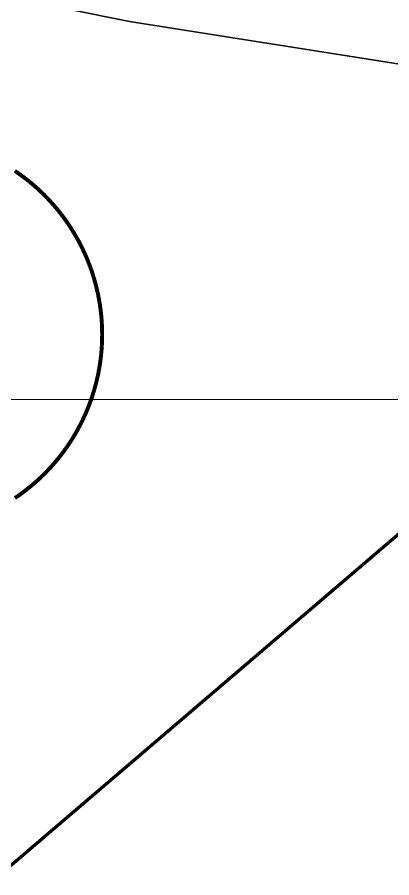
# Model space of a CAD drawing. Header units: millimetres. Extents: x 37412591 to 74834139, y 4258245 to 8527567.
# Drawn here: x 37413553.56 to 37413570.72, y 4261478.1 to 4261517.5 of the extents above; entities that cross this region are included whole.
import ezdxf

# ---------------------------------------------------------------- set-up
doc = ezdxf.new("R2010")
doc.units = ezdxf.units.MM
doc.layers.add('TREE_LAYER', color=7, linetype='Continuous')
doc.layers.add('井田边界', color=7, linetype='Continuous')
doc.layers.add('明长城', color=255, linetype='Continuous', lineweight=0)
doc.styles.get("Standard").update_dxf_attribs({"font": 'simfang.ttf', "width": 0.6667})
doc.linetypes.add('442', pattern='A,5,[175,AAA.SHX,S=1,R=90,X=0,Y=0],5', length=10)
doc.linetypes.add('井田境界', pattern='A,10,-4,["+",Standard,S=4,R=0,X=-2,Y=-2],-4,10', length=28)

# ---------------------------------------------------------------- blocks, each defined once
blk = doc.blocks.new('SUB_BLK_19')
at = {"color": 0, "const_width": 0.01}
for points in [[(0.5034, -0.002), (0.5034, -0.0027), (0.5034, -0.0024), (0.5034, -0.0014), (0.5034, 0), (0.5034, 0.0015), (0.5033, 0.0029), (0.5033, 0.0041), (0.5033, 0.0054), (0.5033, 0.0066), (0.5033, 0.0079), (0.5032, 0.0091), (0.5032, 0.0104), (0.5032, 0.0116), (0.5031, 0.0129), (0.5031, 0.0141), (0.5031, 0.0154), (0.503, 0.0166), (0.503, 0.0179), (0.5029, 0.0191), (0.5029, 0.0204), (0.5028, 0.0216), (0.5027, 0.0229), (0.5027, 0.0241), (0.5026, 0.0254), (0.5025, 0.0266), (0.5025, 0.0278), (0.5024, 0.0291), (0.5023, 0.0303), (0.5022, 0.0316), (0.5021, 0.0328), (0.5021, 0.0341), (0.502, 0.0353), (0.5019, 0.0366), (0.5018, 0.0378), (0.5017, 0.0391), (0.5016, 0.0403), (0.5015, 0.0415), (0.5014, 0.0428), (0.5012, 0.044), (0.5011, 0.0453), (0.501, 0.0465), (0.5009, 0.0478), (0.5008, 0.049), (0.5006, 0.0503), (0.5005, 0.0515), (0.5004, 0.0527), (0.5002, 0.054), (0.5001, 0.0552), (0.4999, 0.0565), (0.4998, 0.0577), (0.4996, 0.0589), (0.4995, 0.0602), (0.4993, 0.0614), (0.4992, 0.0627), (0.499, 0.0639), (0.4988, 0.0651), (0.4987, 0.0664), (0.4985, 0.0676), (0.4983, 0.0688), (0.4981, 0.0701), (0.498, 0.0713), (0.4978, 0.0725), (0.4976, 0.0738), (0.4974, 0.075), (0.4972, 0.0763), (0.497, 0.0775), (0.4968, 0.0787), (0.4966, 0.0799), (0.4964, 0.0812), (0.4962, 0.0824), (0.496, 0.0836), (0.4958, 0.0849), (0.4955, 0.0861), (0.4953, 0.0873), (0.4951, 0.0886), (0.4949, 0.0898), (0.4946, 0.091), (0.4944, 0.0922), (0.4942, 0.0935), (0.4939, 0.0947), (0.4937, 0.0959), (0.4934, 0.0971), (0.4932, 0.0984), (0.4929, 0.0996), (0.4927, 0.1008), (0.4924, 0.102), (0.4922, 0.1033), (0.4919, 0.1045), (0.4916, 0.1057), (0.4914, 0.1069), (0.4911, 0.1081), (0.4908, 0.1094), (0.4905, 0.1106), (0.4902, 0.1118), (0.49, 0.113), (0.4897, 0.1142), (0.4894, 0.1154), (0.4891, 0.1166), (0.4888, 0.1179), (0.4885, 0.1191), (0.4882, 0.1203), (0.4879, 0.1215), (0.4876, 0.1227), (0.4873, 0.1239), (0.4869, 0.1251), (0.4866, 0.1263), (0.4863, 0.1275), (0.486, 0.1287), (0.4856, 0.1299), (0.4853, 0.1312), (0.485, 0.1324), (0.4846, 0.1336), (0.4843, 0.1348), (0.484, 0.136), (0.4836, 0.1372), (0.4833, 0.1384), (0.4829, 0.1396), (0.4826, 0.1408), (0.4822, 0.142), (0.4818, 0.1431), (0.4815, 0.1443), (0.4811, 0.1455), (0.4807, 0.1467), (0.4804, 0.1479), (0.48, 0.1491), (0.4796, 0.1503), (0.4792, 0.1515), (0.4789, 0.1527), (0.4785, 0.1539), (0.4781, 0.1551), (0.4777, 0.1562), (0.4773, 0.1574), (0.4769, 0.1586), (0.4765, 0.1598), (0.4761, 0.161), (0.4757, 0.1622), (0.4753, 0.1633), (0.4748, 0.1645), (0.4744, 0.1657), (0.474, 0.1669), (0.4736, 0.168), (0.4732, 0.1692), (0.4727, 0.1704), (0.4723, 0.1716), (0.4719, 0.1727), (0.4714, 0.1739), (0.471, 0.1751), (0.4705, 0.1762), (0.4701, 0.1774), (0.4696, 0.1786), (0.4692, 0.1797), (0.4687, 0.1809), (0.4683, 0.1821), (0.4678, 0.1832), (0.4674, 0.1844), (0.4669, 0.1855), (0.4664, 0.1867), (0.466, 0.1878), (0.4655, 0.189), (0.465, 0.1902), (0.4645, 0.1913), (0.464, 0.1925), (0.4635, 0.1936), (0.4631, 0.1948), (0.4626, 0.1959), (0.4621, 0.1971), (0.4616, 0.1982), (0.4611, 0.1993), (0.4606, 0.2005), (0.4601, 0.2016), (0.4596, 0.2028), (0.459, 0.2039), (0.4585, 0.205), (0.458, 0.2062), (0.4575, 0.2073), (0.457, 0.2085), (0.4564, 0.2096), (0.4559, 0.2107), (0.4554, 0.2118), (0.4548, 0.213), (0.4543, 0.2141), (0.4538, 0.2152), (0.4532, 0.2164), (0.4527, 0.2175), (0.4521, 0.2186), (0.4516, 0.2197), (0.451, 0.2208), (0.4505, 0.222), (0.4499, 0.2231), (0.4493, 0.2242), (0.4488, 0.2253), (0.4482, 0.2264), (0.4476, 0.2275), (0.4471, 0.2286), (0.4465, 0.2297), (0.4459, 0.2308), (0.4453, 0.232), (0.4447, 0.2331), (0.4441, 0.2342), (0.4436, 0.2353), (0.443, 0.2364), (0.4424, 0.2375), (0.4418, 0.2385), (0.4412, 0.2396), (0.4406, 0.2407), (0.44, 0.2418), (0.4393, 0.2429), (0.4387, 0.244), (0.4381, 0.2451), (0.4375, 0.2462), (0.4369, 0.2473), (0.4363, 0.2483), (0.4356, 0.2494), (0.435, 0.2505), (0.4344, 0.2516), (0.4337, 0.2527), (0.4331, 0.2537), (0.4325, 0.2548), (0.4318, 0.2559), (0.4312, 0.2569), (0.4305, 0.258), (0.4299, 0.2591), (0.4292, 0.2601), (0.4286, 0.2612), (0.4279, 0.2623), (0.4273, 0.2633), (0.4266, 0.2644), (0.4259, 0.2654), (0.4253, 0.2665), (0.4246, 0.2676), (0.4239, 0.2686), (0.4232, 0.2697), (0.4226, 0.2707), (0.4219, 0.2718), (0.4212, 0.2728), (0.4205, 0.2738), (0.4198, 0.2749), (0.4191, 0.2759), (0.4184, 0.277), (0.4177, 0.278), (0.417, 0.279), (0.4163, 0.2801), (0.4156, 0.2811), (0.4149, 0.2821), (0.4142, 0.2832), (0.4135, 0.2842), (0.4128, 0.2852), (0.4121, 0.2862), (0.4113, 0.2872), (0.4106, 0.2883), (0.4099, 0.2893), (0.4092, 0.2903), (0.4084, 0.2913), (0.4077, 0.2923), (0.407, 0.2933), (0.4062, 0.2943), (0.4055, 0.2953), (0.4047, 0.2963), (0.404, 0.2973), (0.4033, 0.2983), (0.4025, 0.2993), (0.4018, 0.3003), (0.401, 0.3013), (0.4002, 0.3023), (0.3995, 0.3033), (0.3987, 0.3043), (0.398, 0.3053), (0.3972, 0.3063), (0.3964, 0.3073), (0.3956, 0.3082), (0.3949, 0.3092), (0.3941, 0.3102), (0.3933, 0.3112), (0.3925, 0.3122), (0.3917, 0.3131), (0.391, 0.3141), (0.3902, 0.3151), (0.3894, 0.316), (0.3886, 0.317), (0.3878, 0.318), (0.387, 0.3189), (0.3862, 0.3199), (0.3854, 0.3208), (0.3846, 0.3218), (0.3838, 0.3227), (0.3829, 0.3237), (0.3821, 0.3246), (0.3813, 0.3256), (0.3805, 0.3265), (0.3797, 0.3275), (0.3789, 0.3284), (0.378, 0.3293), (0.3772, 0.3303), (0.3764, 0.3312), (0.3755, 0.3321), (0.3747, 0.3331), (0.3739, 0.334), (0.373, 0.3349), (0.3722, 0.3358), (0.3713, 0.3368), (0.3705, 0.3377), (0.3697, 0.3386), (0.3688, 0.3395), (0.368, 0.3404), (0.3671, 0.3413), (0.3662, 0.3422), (0.3654, 0.3431), (0.3645, 0.3441), (0.3637, 0.345), (0.3628, 0.3459), (0.3619, 0.3468), (0.361, 0.3476), (0.3602, 0.3485), (0.3593, 0.3494), (0.3584, 0.3503), (0.3575, 0.3512), (0.3567, 0.3521), (0.3558, 0.353), (0.3549, 0.3539), (0.354, 0.3547), (0.3531, 0.3556), (0.3522, 0.3565), (0.3513, 0.3573), (0.3504, 0.3582), (0.3495, 0.3591), (0.3486, 0.3599), (0.3477, 0.3608), (0.3468, 0.3617), (0.3459, 0.3625), (0.345, 0.3634), (0.3441, 0.3642), (0.3432, 0.3651), (0.3422, 0.3659), (0.3413, 0.3668), (0.3404, 0.3676), (0.3395, 0.3685), (0.3386, 0.3693), (0.3376, 0.3701), (0.3367, 0.371), (0.3358, 0.3718), (0.3348, 0.3726), (0.3339, 0.3735), (0.333, 0.3743), (0.332, 0.3751), (0.3311, 0.3759), (0.3301, 0.3768), (0.3292, 0.3776), (0.3283, 0.3784), (0.3273, 0.3792), (0.3263, 0.38), (0.3254, 0.3808), (0.3244, 0.3816), (0.3235, 0.3824), (0.3225, 0.3832), (0.3216, 0.384), (0.3206, 0.3848), (0.3196, 0.3856), (0.3187, 0.3864), (0.3177, 0.3872), (0.3167, 0.388), (0.3157, 0.3887), (0.3148, 0.3895), (0.3138, 0.3903), (0.3128, 0.3911), (0.3118, 0.3918), (0.3109, 0.3926), (0.3099, 0.3934), (0.3089, 0.3941), (0.3079, 0.3949), (0.3069, 0.3957), (0.3059, 0.3964), (0.3049, 0.3972), (0.3039, 0.3979), (0.3029, 0.3987), (0.3019, 0.3994), (0.3009, 0.4002), (0.2999, 0.4009), (0.2989, 0.4017), (0.2979, 0.4024), (0.2969, 0.4031), (0.2959, 0.4039), (0.2949, 0.4046), (0.2938, 0.4053), (0.2928, 0.4061), (0.2918, 0.4068), (0.2908, 0.4075), (0.2898, 0.4082), (0.2887, 0.4089), (0.2877, 0.4096), (0.2867, 0.4104), (0.2857, 0.4111), (0.2846, 0.4118), (0.2836, 0.4125), (0.2826, 0.4132), (0.2815, 0.4139)], [(0.2815, -0.418), (0.2825, -0.4173), (0.2836, -0.4166), (0.2846, -0.4159), (0.2856, -0.4152), (0.2867, -0.4145), (0.2877, -0.4138), (0.2887, -0.4131), (0.2898, -0.4123), (0.2908, -0.4116), (0.2918, -0.4109), (0.2928, -0.4102), (0.2938, -0.4095), (0.2948, -0.4087), (0.2959, -0.408), (0.2969, -0.4073), (0.2979, -0.4065), (0.2989, -0.4058), (0.2999, -0.405), (0.3009, -0.4043), (0.3019, -0.4036), (0.3029, -0.4028), (0.3039, -0.4021), (0.3049, -0.4013), (0.3059, -0.4006), (0.3069, -0.3998), (0.3079, -0.399), (0.3089, -0.3983), (0.3099, -0.3975), (0.3108, -0.3967), (0.3118, -0.396), (0.3128, -0.3952), (0.3138, -0.3944), (0.3148, -0.3936), (0.3157, -0.3929), (0.3167, -0.3921), (0.3177, -0.3913), (0.3186, -0.3905), (0.3196, -0.3897), (0.3206, -0.3889), (0.3215, -0.3881), (0.3225, -0.3873), (0.3235, -0.3865), (0.3244, -0.3857), (0.3254, -0.3849), (0.3263, -0.3841), (0.3273, -0.3833), (0.3282, -0.3825), (0.3292, -0.3817), (0.3301, -0.3809), (0.3311, -0.3801), (0.332, -0.3792), (0.333, -0.3784), (0.3339, -0.3776), (0.3348, -0.3768), (0.3358, -0.3759), (0.3367, -0.3751), (0.3376, -0.3743), (0.3385, -0.3734), (0.3395, -0.3726), (0.3404, -0.3717), (0.3413, -0.3709), (0.3422, -0.3701), (0.3432, -0.3692), (0.3441, -0.3684), (0.345, -0.3675), (0.3459, -0.3667), (0.3468, -0.3658), (0.3477, -0.3649), (0.3486, -0.3641), (0.3495, -0.3632), (0.3504, -0.3623), (0.3513, -0.3615), (0.3522, -0.3606), (0.3531, -0.3597), (0.354, -0.3589), (0.3549, -0.358), (0.3558, -0.3571), (0.3566, -0.3562), (0.3575, -0.3553), (0.3584, -0.3544), (0.3593, -0.3536), (0.3602, -0.3527), (0.361, -0.3518), (0.3619, -0.3509), (0.3628, -0.35), (0.3636, -0.3491), (0.3645, -0.3482), (0.3654, -0.3473), (0.3662, -0.3464), (0.3671, -0.3455), (0.3679, -0.3445), (0.3688, -0.3436), (0.3696, -0.3427), (0.3705, -0.3418), (0.3713, -0.3409), (0.3722, -0.34), (0.373, -0.339), (0.3739, -0.3381), (0.3747, -0.3372), (0.3755, -0.3363), (0.3764, -0.3353), (0.3772, -0.3344), (0.378, -0.3335), (0.3788, -0.3325), (0.3797, -0.3316), (0.3805, -0.3306), (0.3813, -0.3297), (0.3821, -0.3288), (0.3829, -0.3278), (0.3837, -0.3269), (0.3846, -0.3259), (0.3854, -0.325), (0.3862, -0.324), (0.387, -0.323), (0.3878, -0.3221), (0.3886, -0.3211), (0.3894, -0.3202), (0.3902, -0.3192), (0.3909, -0.3182), (0.3917, -0.3173), (0.3925, -0.3163), (0.3933, -0.3153), (0.3941, -0.3143), (0.3949, -0.3134), (0.3956, -0.3124), (0.3964, -0.3114), (0.3972, -0.3104), (0.3979, -0.3094), (0.3987, -0.3084), (0.3995, -0.3074), (0.4002, -0.3065), (0.401, -0.3055), (0.4017, -0.3045), (0.4025, -0.3035), (0.4032, -0.3025), (0.404, -0.3015), (0.4047, -0.3005), (0.4055, -0.2995), (0.4062, -0.2985), (0.407, -0.2975), (0.4077, -0.2964), (0.4084, -0.2954), (0.4092, -0.2944), (0.4099, -0.2934), (0.4106, -0.2924), (0.4113, -0.2914), (0.4121, -0.2904), (0.4128, -0.2893), (0.4135, -0.2883), (0.4142, -0.2873), (0.4149, -0.2863), (0.4156, -0.2852), (0.4163, -0.2842), (0.417, -0.2832), (0.4177, -0.2821), (0.4184, -0.2811), (0.4191, -0.2801), (0.4198, -0.279), (0.4205, -0.278), (0.4212, -0.2769), (0.4219, -0.2759), (0.4225, -0.2748), (0.4232, -0.2738), (0.4239, -0.2727), (0.4246, -0.2717), (0.4252, -0.2706), (0.4259, -0.2696), (0.4266, -0.2685), (0.4272, -0.2675), (0.4279, -0.2664), (0.4286, -0.2653), (0.4292, -0.2643), (0.4299, -0.2632), (0.4305, -0.2621), (0.4312, -0.2611), (0.4318, -0.26), (0.4325, -0.2589), (0.4331, -0.2579), (0.4337, -0.2568), (0.4344, -0.2557), (0.435, -0.2546), (0.4356, -0.2536), (0.4362, -0.2525), (0.4369, -0.2514), (0.4375, -0.2503), (0.4381, -0.2492), (0.4387, -0.2481), (0.4393, -0.247), (0.4399, -0.246), (0.4406, -0.2449), (0.4412, -0.2438), (0.4418, -0.2427), (0.4424, -0.2416), (0.443, -0.2405), (0.4435, -0.2394), (0.4441, -0.2383), (0.4447, -0.2372), (0.4453, -0.2361), (0.4459, -0.235), (0.4465, -0.2339), (0.4471, -0.2328), (0.4476, -0.2317), (0.4482, -0.2305), (0.4488, -0.2294), (0.4493, -0.2283), (0.4499, -0.2272), (0.4505, -0.2261), (0.451, -0.225), (0.4516, -0.2238), (0.4521, -0.2227), (0.4527, -0.2216), (0.4532, -0.2205), (0.4538, -0.2194), (0.4543, -0.2182), (0.4548, -0.2171), (0.4554, -0.216), (0.4559, -0.2148), (0.4564, -0.2137), (0.457, -0.2126), (0.4575, -0.2114), (0.458, -0.2103), (0.4585, -0.2092), (0.459, -0.208), (0.4595, -0.2069), (0.4601, -0.2058), (0.4606, -0.2046), (0.4611, -0.2035), (0.4616, -0.2023), (0.4621, -0.2012), (0.4626, -0.2), (0.4631, -0.1989), (0.4635, -0.1977), (0.464, -0.1966), (0.4645, -0.1954), (0.465, -0.1943), (0.4655, -0.1931), (0.4659, -0.192), (0.4664, -0.1908), (0.4669, -0.1897), (0.4674, -0.1885), (0.4678, -0.1873), (0.4683, -0.1862), (0.4687, -0.185), (0.4692, -0.1839), (0.4696, -0.1827), (0.4701, -0.1815), (0.4705, -0.1804), (0.471, -0.1792), (0.4714, -0.178), (0.4719, -0.1769), (0.4723, -0.1757), (0.4727, -0.1745), (0.4732, -0.1733), (0.4736, -0.1722), (0.474, -0.171), (0.4744, -0.1698), (0.4748, -0.1686), (0.4753, -0.1675), (0.4757, -0.1663), (0.4761, -0.1651), (0.4765, -0.1639), (0.4769, -0.1627), (0.4773, -0.1616), (0.4777, -0.1604), (0.4781, -0.1592), (0.4785, -0.158), (0.4788, -0.1568), (0.4792, -0.1556), (0.4796, -0.1544), (0.48, -0.1532), (0.4804, -0.1521), (0.4807, -0.1509), (0.4811, -0.1497), (0.4815, -0.1485), (0.4818, -0.1473), (0.4822, -0.1461), (0.4826, -0.1449), (0.4829, -0.1437), (0.4833, -0.1425), (0.4836, -0.1413), (0.484, -0.1401), (0.4843, -0.1389), (0.4846, -0.1377), (0.485, -0.1365), (0.4853, -0.1353), (0.4856, -0.1341), (0.486, -0.1329), (0.4863, -0.1317), (0.4866, -0.1305), (0.4869, -0.1293), (0.4873, -0.128), (0.4876, -0.1268), (0.4879, -0.1256), (0.4882, -0.1244), (0.4885, -0.1232), (0.4888, -0.122), (0.4891, -0.1208), (0.4894, -0.1196), (0.4897, -0.1183), (0.49, -0.1171), (0.4902, -0.1159), (0.4905, -0.1147), (0.4908, -0.1135), (0.4911, -0.1123), (0.4914, -0.111), (0.4916, -0.1098), (0.4919, -0.1086), (0.4922, -0.1074), (0.4924, -0.1062), (0.4927, -0.1049), (0.4929, -0.1037), (0.4932, -0.1025), (0.4934, -0.1013), (0.4937, -0.1001), (0.4939, -0.0988), (0.4942, -0.0976), (0.4944, -0.0964), (0.4946, -0.0951), (0.4949, -0.0939), (0.4951, -0.0927), (0.4953, -0.0915), (0.4955, -0.0902), (0.4958, -0.089), (0.496, -0.0878), (0.4962, -0.0865), (0.4964, -0.0853), (0.4966, -0.0841), (0.4968, -0.0828), (0.497, -0.0816), (0.4972, -0.0804), (0.4974, -0.0791), (0.4976, -0.0779), (0.4978, -0.0767), (0.498, -0.0754), (0.4981, -0.0742), (0.4983, -0.073), (0.4985, -0.0717), (0.4987, -0.0705), (0.4988, -0.0693), (0.499, -0.068), (0.4992, -0.0668), (0.4993, -0.0655), (0.4995, -0.0643), (0.4996, -0.0631), (0.4998, -0.0618), (0.4999, -0.0606), (0.5001, -0.0593), (0.5002, -0.0581), (0.5004, -0.0569), (0.5005, -0.0556), (0.5006, -0.0544), (0.5008, -0.0531), (0.5009, -0.0519), (0.501, -0.0507), (0.5011, -0.0494), (0.5012, -0.0482), (0.5013, -0.0469), (0.5015, -0.0457), (0.5016, -0.0444), (0.5017, -0.0432), (0.5018, -0.0419), (0.5019, -0.0407), (0.502, -0.0395), (0.5021, -0.0382), (0.5021, -0.037), (0.5022, -0.0357), (0.5023, -0.0345), (0.5024, -0.0332), (0.5025, -0.032), (0.5025, -0.0307), (0.5026, -0.0295), (0.5027, -0.0282), (0.5027, -0.027), (0.5028, -0.0257), (0.5029, -0.0245), (0.5029, -0.0232), (0.503, -0.022), (0.503, -0.0208), (0.5031, -0.0195), (0.5031, -0.0183), (0.5031, -0.017), (0.5032, -0.0158), (0.5032, -0.0145), (0.5032, -0.0133), (0.5033, -0.012), (0.5033, -0.0108), (0.5033, -0.0095), (0.5033, -0.0083), (0.5033, -0.007), (0.5034, -0.0058), (0.5034, -0.0045), (0.5034, -0.0033), (0.5034, -0.002), (0.5034, -0.002)]]:
    blk.add_lwpolyline(points, dxfattribs=at)

msp = doc.modelspace()

# ---------------------------------------------------------------- linework, layer by layer
at = {"linetype": 'ByBlock', "lineweight": 20}
msp.add_line((37416981.26, 4261499.999, 4910.121), (37412646.515, 4261499.999, 4910.121), dxfattribs=at)
at = {"layer": '井田边界', "color": 0, "linetype": '井田境界', "lineweight": 100, "ltscale": 5}
msp.add_lwpolyline([(37416043.52, 4261183.922), (37416053.51, 4260479.909), (37416104.511, 4259255.905), (37415890.511, 4258908.904), (37415461.499, 4258704.903), (37414915.497, 4258547.902), (37412906.489, 4260925.929), (37415678.528, 4263294.939)], close=True, dxfattribs=at)
at = {"layer": '明长城', "color": 3, "linetype": '442', "lineweight": 35, "elevation": 4910.121}
msp.add_lwpolyline([(37413018.961, 4261285.139), (37413070.609, 4261244.541), (37413075.049, 4261244.238), (37413081.306, 4261252.714), (37413133.879, 4261319.213), (37413148.713, 4261352.614), (37413162.538, 4261378.88), (37413172.628, 4261396.812), (37413177.371, 4261407.912), (37413184.838, 4261416.187), (37413199.72, 4261427.391), (37413268.28, 4261464.5), (37413283.522, 4261477.759), (37413292.797, 4261487.046), (37413293.092, 4261486.751), (37413335.709, 4261526.796), (37413350.732, 4261536.369), (37413462.75, 4261536.746), (37413558.705, 4261517.297), (37413584.235, 4261513.261), (37413590.771, 4261510.676)], dxfattribs=at)

# ---------------------------------------------------------------- block references
at = {"layer": 'TREE_LAYER', "color": 0, "xscale": 18.0000364780426, "yscale": 18.00000295042992, "zscale": 0.0009999999999764}
msp.add_blockref('SUB_BLK_19', (37413548.393, 4261503.006, 4910.121), dxfattribs=at)

doc.saveas('drawing.dxf')
